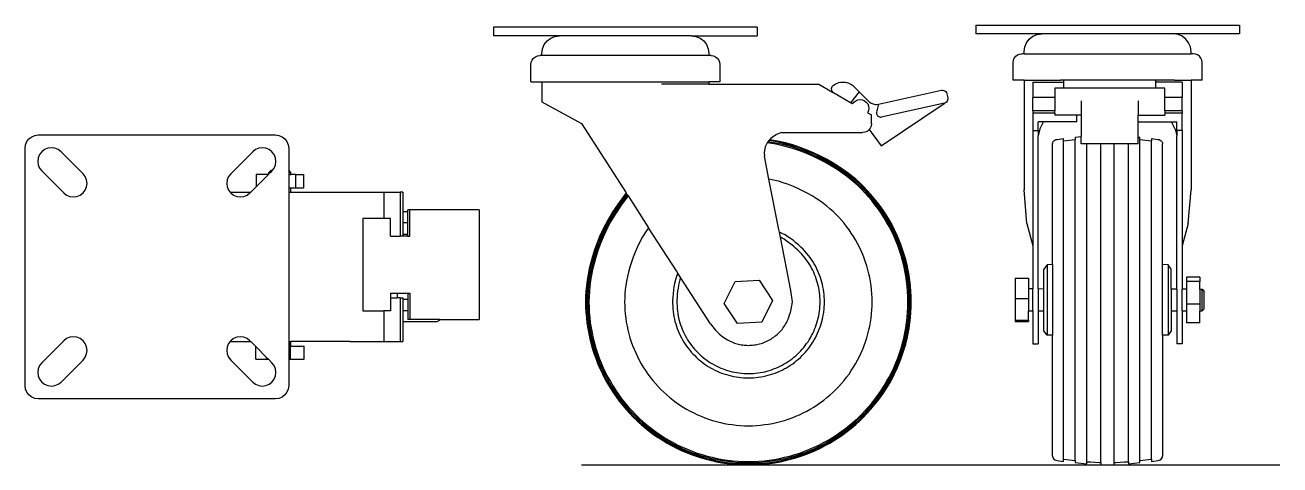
# Model space of a CAD drawing. Header units: millimetres. Extents: x 25 to 310, y -5 to 95.
import ezdxf

# ---------------------------------------------------------------- set-up
doc = ezdxf.new("R2010")
doc.units = ezdxf.units.MM
doc.layers.add('Edges', color=7, linetype='Continuous')

# ---------------------------------------------------------------- blocks, each defined once
blk = doc.blocks.new('wheelcastor pl')
at = {"layer": 'Edges'}
for p, q in [((18.48, 68.47), (18.96, 69.09)), ((18.96, 69.09), (19.58, 69.57)), ((19.58, 69.57), (20.3, 69.87)), ((20.3, 69.87), (21.08, 69.97)), ((21.08, 69.97), (75.08, 69.97)), ((75.08, 69.97), (75.85, 69.87)), ((75.85, 69.87), (76.58, 69.57)), ((76.58, 69.57), (77.2, 69.09)), ((77.2, 69.09), (77.68, 68.47)), ((18.08, 66.97), (18.18, 67.75)), ((18.08, 12.97), (18.08, 66.97)), ((18.18, 67.75), (18.48, 68.47)), ((21.89, 66.16), (21.39, 65.52)), ((22.53, 66.65), (21.89, 66.16)), ((23.28, 66.96), (22.53, 66.65)), ((24.08, 67.07), (23.28, 66.96)), ((24.88, 66.96), (24.08, 67.07)), ((25.63, 66.65), (24.88, 66.96)), ((26.27, 66.16), (25.63, 66.65)), ((26.27, 66.16), (31.27, 61.16)), ((64.89, 61.16), (69.89, 66.16)), ((70.53, 66.65), (69.89, 66.16)), ((71.28, 66.96), (70.53, 66.65)), ((72.08, 67.07), (71.28, 66.96)), ((72.88, 66.96), (72.08, 67.07)), ((73.63, 66.65), (72.88, 66.96)), ((74.27, 66.16), (73.63, 66.65)), ((74.76, 65.52), (74.27, 66.16)), ((77.68, 68.47), (77.98, 67.75)), ((77.98, 67.75), (78.08, 66.97)), ((78.08, 66.97), (78.08, 61.96)), ((21.08, 64.77), (20.98, 63.97)), ((20.98, 63.97), (21.08, 63.17)), ((21.39, 65.52), (21.08, 64.77)), ((21.08, 63.17), (21.39, 62.42)), ((75.07, 64.77), (74.76, 65.52)), ((74.76, 62.42), (75.07, 63.17)), ((75.18, 63.97), (75.07, 64.77)), ((75.07, 63.17), (75.18, 63.97)), ((21.39, 62.42), (21.89, 61.78)), ((26.89, 56.78), (21.89, 61.78)), ((31.76, 60.52), (31.27, 61.16)), ((32.07, 59.77), (31.76, 60.52)), ((64.39, 60.52), (64.08, 59.77)), ((64.89, 61.16), (64.39, 60.52)), ((70.66, 60.97), (70.66, 58.17)), ((73.46, 60.97), (70.66, 58.17)), ((73.46, 60.97), (70.66, 60.97)), ((73.59, 61.1), (73.46, 60.97)), ((74.09, 61.97), (73.59, 61.47)), ((73.59, 61.1), (73.59, 61.47)), ((73.96, 61.47), (73.59, 61.1)), ((73.59, 61.47), (73.96, 61.47)), ((74.27, 61.78), (73.96, 61.47)), ((74.09, 61.97), (74.42, 61.97)), ((74.27, 61.78), (74.42, 61.97)), ((74.42, 61.97), (74.76, 62.42)), ((78.57, 61.47), (78.08, 61.96)), ((78.08, 61.96), (78.08, 61.47)), ((78.08, 61.47), (78.08, 60.97)), ((78.08, 61.47), (78.57, 61.47)), ((78.08, 60.97), (78.08, 57.97)), ((78.08, 60.97), (78.57, 60.97)), ((78.57, 60.97), (78.57, 61.47)), ((79.62, 60.97), (78.57, 60.97)), ((79.62, 60.97), (79.62, 57.97)), ((79.62, 60.97), (81.49, 60.97)), ((81.49, 60.97), (81.49, 57.97)), ((31.27, 56.78), (31.76, 57.42)), ((31.76, 57.42), (32.07, 58.17)), ((32.18, 58.97), (32.07, 59.77)), ((32.07, 58.17), (32.18, 58.97)), ((64.08, 59.77), (63.98, 58.97)), ((63.98, 58.97), (64.08, 58.17)), ((64.08, 58.17), (64.39, 57.42)), ((64.39, 57.42), (64.74, 56.97)), ((70.66, 58.17), (69.46, 56.97)), ((78.08, 57.97), (78.57, 57.97)), ((78.08, 57.97), (78.08, 56.97)), ((78.57, 56.97), (78.57, 57.97)), ((78.57, 57.97), (79.62, 57.97)), ((79.62, 57.97), (81.49, 57.97)), ((26.89, 56.78), (27.53, 56.29)), ((27.53, 56.29), (28.28, 55.98)), ((28.28, 55.98), (29.08, 55.87)), ((29.08, 55.87), (29.88, 55.98)), ((29.88, 55.98), (30.63, 56.29)), ((30.63, 56.29), (31.27, 56.78)), ((64.74, 56.97), (64.89, 56.78)), ((64.74, 56.97), (69.46, 56.97)), ((64.89, 56.78), (65.53, 56.29)), ((65.53, 56.29), (66.28, 55.98)), ((66.28, 55.98), (67.08, 55.87)), ((67.08, 55.87), (67.88, 55.98)), ((67.88, 55.98), (68.63, 56.29)), ((68.63, 56.29), (69.27, 56.78)), ((69.46, 56.97), (69.27, 56.78)), ((78.08, 56.97), (78.57, 56.97)), ((78.08, 56.97), (78.08, 22.97)), ((78.57, 56.97), (92.08, 56.97)), ((92.08, 56.97), (99.76, 56.97)), ((99.76, 56.97), (99.76, 50.97)), ((99.76, 56.97), (103.49, 56.97)), ((103.49, 56.97), (103.49, 46.97)), ((104.08, 56.97), (103.49, 56.97)), ((104.08, 56.97), (104.08, 52.47)), ((104.08, 52.47), (104.08, 49.97)), ((105.2, 52.47), (104.08, 52.47)), ((105.68, 52.97), (105.2, 52.97)), ((105.2, 52.47), (105.2, 52.97)), ((105.2, 49.97), (105.2, 52.47)), ((105.68, 46.97), (105.68, 52.97)), ((121.47, 52.97), (105.68, 52.97)), ((121.47, 52.97), (121.47, 27.97)), ((94.94, 50.97), (94.94, 29.97)), ((99.76, 50.97), (94.94, 50.97)), ((101.26, 50.97), (99.76, 50.97)), ((101.26, 46.97), (101.26, 50.97)), ((105.2, 49.97), (104.08, 49.97)), ((104.08, 49.97), (104.08, 47.34)), ((105.2, 47.34), (105.2, 49.97)), ((101.26, 46.97), (103.49, 46.97)), ((104.08, 46.97), (103.49, 46.97)), ((105.2, 47.34), (104.08, 47.34)), ((104.08, 47.34), (104.08, 46.97)), ((105.2, 46.97), (104.08, 46.97)), ((105.2, 46.97), (105.2, 47.34)), ((105.2, 46.97), (105.68, 46.97)), ((101.26, 33.97), (101.26, 32.97)), ((101.26, 33.97), (102.79, 33.97)), ((101.26, 32.97), (101.26, 29.97)), ((101.26, 32.97), (102.79, 32.97)), ((102.79, 33.97), (102.79, 32.97)), ((102.79, 33.97), (105.2, 33.97)), ((103.49, 32.97), (102.79, 32.97)), ((103.49, 32.97), (103.49, 22.97)), ((103.49, 32.97), (104.08, 32.97)), ((104.08, 32.97), (104.08, 32.59)), ((105.2, 32.59), (104.08, 32.59)), ((104.08, 32.59), (104.08, 29.97)), ((105.2, 33.97), (105.68, 33.97)), ((105.2, 33.97), (105.2, 32.59)), ((105.2, 32.59), (105.2, 29.97)), ((105.68, 33.97), (105.68, 27.97)), ((94.94, 29.97), (99.76, 29.97)), ((99.76, 29.97), (99.76, 22.97)), ((101.26, 29.97), (99.76, 29.97)), ((105.2, 29.97), (104.08, 29.97)), ((104.08, 29.97), (104.08, 27.47)), ((105.2, 29.97), (105.2, 27.97)), ((104.08, 27.47), (104.08, 22.97)), ((111.58, 27.47), (104.08, 27.47)), ((105.68, 27.97), (105.2, 27.97)), ((112.44, 27.97), (105.68, 27.97)), ((111.84, 27.5), (111.58, 27.47)), ((112.08, 27.6), (111.84, 27.5)), ((112.29, 27.76), (112.08, 27.6)), ((112.44, 27.97), (112.29, 27.76)), ((112.44, 27.97), (121.47, 27.97)), ((21.89, 18.16), (26.89, 23.16)), ((27.53, 23.65), (26.89, 23.16)), ((28.28, 23.96), (27.53, 23.65)), ((29.08, 24.07), (28.28, 23.96)), ((29.88, 23.96), (29.08, 24.07)), ((30.63, 23.65), (29.88, 23.96)), ((31.27, 23.16), (30.63, 23.65)), ((31.76, 22.52), (31.27, 23.16)), ((64.74, 22.97), (64.39, 22.52)), ((64.89, 23.16), (64.74, 22.97)), ((64.74, 22.97), (69.46, 22.97)), ((65.53, 23.65), (64.89, 23.16)), ((66.28, 23.96), (65.53, 23.65)), ((67.08, 24.07), (66.28, 23.96)), ((67.88, 23.96), (67.08, 24.07)), ((68.63, 23.65), (67.88, 23.96)), ((69.27, 23.16), (68.63, 23.65)), ((69.27, 23.16), (69.46, 22.97)), ((69.46, 22.97), (70.59, 21.84)), ((78.08, 22.97), (78.08, 21.97)), ((78.08, 22.97), (78.45, 22.97)), ((78.45, 21.97), (78.45, 22.97)), ((78.45, 22.97), (78.57, 22.97)), ((78.57, 21.97), (78.57, 22.97)), ((92.08, 22.97), (78.57, 22.97)), ((92.08, 22.97), (99.76, 22.97)), ((99.76, 22.97), (103.49, 22.97)), ((103.49, 22.97), (104.08, 22.97)), ((32.07, 21.77), (31.76, 22.52)), ((31.76, 19.42), (32.07, 20.17)), ((32.18, 20.97), (32.07, 21.77)), ((32.07, 20.17), (32.18, 20.97)), ((64.08, 21.77), (63.98, 20.97)), ((63.98, 20.97), (64.08, 20.17)), ((64.39, 22.52), (64.08, 21.77)), ((64.08, 20.17), (64.39, 19.42)), ((70.59, 18.97), (70.59, 21.84)), ((70.59, 21.84), (73.04, 19.39)), ((78.08, 21.97), (78.08, 18.97)), ((78.45, 21.97), (78.08, 21.97)), ((78.53, 21.97), (78.45, 21.97)), ((78.53, 18.97), (78.53, 21.97)), ((78.57, 21.97), (78.53, 21.97)), ((78.57, 21.97), (81.57, 21.97)), ((81.57, 18.97), (81.57, 21.97)), ((21.39, 17.52), (21.08, 16.77)), ((21.89, 18.16), (21.39, 17.52)), ((31.27, 18.78), (26.27, 13.78)), ((31.27, 18.78), (31.76, 19.42)), ((64.39, 19.42), (64.89, 18.78)), ((69.89, 13.78), (64.89, 18.78)), ((70.59, 18.97), (73.04, 18.97)), ((73.04, 18.97), (73.04, 19.39)), ((73.04, 19.39), (73.46, 18.97)), ((73.04, 18.97), (73.46, 18.97)), ((73.46, 18.97), (74.27, 18.16)), ((74.76, 17.52), (74.27, 18.16)), ((75.07, 16.77), (74.76, 17.52)), ((78.08, 18.97), (78.53, 18.97)), ((78.08, 18.97), (78.08, 12.97)), ((78.53, 18.97), (81.57, 18.97)), ((21.08, 16.77), (20.98, 15.97)), ((20.98, 15.97), (21.08, 15.17)), ((21.08, 15.17), (21.39, 14.42)), ((21.39, 14.42), (21.89, 13.78)), ((74.27, 13.78), (74.76, 14.42)), ((74.76, 14.42), (75.07, 15.17)), ((75.18, 15.97), (75.07, 16.77)), ((75.07, 15.17), (75.18, 15.97)), ((18.18, 12.19), (18.08, 12.97)), ((18.48, 11.47), (18.18, 12.19)), ((18.96, 10.85), (18.48, 11.47)), ((21.89, 13.78), (22.53, 13.29)), ((22.53, 13.29), (23.28, 12.98)), ((23.28, 12.98), (24.08, 12.87)), ((24.08, 12.87), (24.88, 12.98)), ((24.88, 12.98), (25.63, 13.29)), ((25.63, 13.29), (26.27, 13.78)), ((69.89, 13.78), (70.53, 13.29)), ((70.53, 13.29), (71.28, 12.98)), ((71.28, 12.98), (72.08, 12.87)), ((72.08, 12.87), (72.88, 12.98)), ((72.88, 12.98), (73.63, 13.29)), ((73.63, 13.29), (74.27, 13.78)), ((77.68, 11.47), (77.2, 10.85)), ((77.98, 12.19), (77.68, 11.47)), ((78.08, 12.97), (77.98, 12.19)), ((19.58, 10.37), (18.96, 10.85)), ((20.3, 10.07), (19.58, 10.37)), ((21.08, 9.97), (20.3, 10.07)), ((75.08, 9.97), (21.08, 9.97)), ((75.85, 10.07), (75.08, 9.97)), ((76.58, 10.37), (75.85, 10.07)), ((77.2, 10.85), (76.58, 10.37))]:
    blk.add_line(p, q, dxfattribs=at)
blk = doc.blocks.new('castor ls')
at = {"layer": 'Edges'}
for p, q in [((-51.7, 50), (-51.7, 48)), ((8.3, 50), (-51.7, 50)), ((8.3, 50), (8.3, 48)), ((-36.7, 48), (-51.7, 48)), ((-40.56, 45.04), (-40.16, 46)), ((-40.16, 46), (-39.52, 46.83)), ((-39.52, 46.83), (-38.7, 47.46)), ((-38.7, 47.46), (-37.73, 47.86)), ((-37.73, 47.86), (-36.7, 48)), ((-6.7, 48), (-36.7, 48)), ((-6.7, 48), (-5.66, 47.86)), ((-6.7, 48), (8.3, 48)), ((-5.66, 47.86), (-4.7, 47.46)), ((-4.7, 47.46), (-3.87, 46.83)), ((-3.87, 46.83), (-3.23, 46)), ((-3.23, 46), (-2.83, 45.04)), ((-42.93, 42.5), (-42.61, 42.91)), ((-42.61, 42.91), (-42.2, 43.23)), ((-42.2, 43.23), (-41.71, 43.43)), ((-41.71, 43.43), (-41.2, 43.5)), ((-40.7, 43.5), (-41.2, 43.5)), ((-40.7, 44), (-40.56, 45.04)), ((-40.7, 43.5), (-40.7, 44)), ((-2.7, 43.5), (-40.7, 43.5)), ((-2.83, 45.04), (-2.7, 44)), ((-2.7, 44), (-2.7, 43.5)), ((-2.2, 43.5), (-2.7, 43.5)), ((-2.2, 43.5), (-1.68, 43.43)), ((-1.68, 43.43), (-1.2, 43.23)), ((-1.2, 43.23), (-0.78, 42.91)), ((-0.78, 42.91), (-0.46, 42.5)), ((-43.2, 41.5), (-43.13, 42.02)), ((-43.2, 37.5), (-43.2, 41.5)), ((-43.13, 42.02), (-42.93, 42.5)), ((-0.46, 42.5), (-0.26, 42.02)), ((-0.26, 42.02), (-0.2, 41.5)), ((-0.2, 41.5), (-0.2, 37.5)), ((-43.2, 37.5), (-40.7, 37.5)), ((-40.7, 37.5), (-40.7, 33)), ((-40.7, 37.5), (-2.69, 37.5)), ((-2.69, 37.5), (-2.7, 37)), ((-0.2, 37.5), (-2.69, 37.5)), ((26.06, 37), (26.47, 37.2)), ((26.47, 37.2), (26.91, 37.35)), ((26.91, 37.35), (27.36, 37.44)), ((27.36, 37.44), (27.82, 37.47)), ((27.82, 37.47), (28.29, 37.44)), ((28.29, 37.44), (28.74, 37.35)), ((28.74, 37.35), (29.18, 37.2)), ((29.18, 37.2), (29.59, 37)), ((-2.7, 37), (-13.51, 37)), ((-2.7, 37), (22.3, 37)), ((22.3, 37), (25.46, 35.2)), ((25.21, 36.17), (25.17, 35.91)), ((25.17, 35.91), (25.2, 35.65)), ((25.2, 35.65), (25.3, 35.41)), ((25.31, 36.41), (25.21, 36.17)), ((25.3, 35.41), (25.46, 35.2)), ((25.33, 36.44), (25.31, 36.41)), ((25.33, 36.44), (25.67, 36.74)), ((25.46, 35.2), (25.67, 35.04)), ((25.67, 36.74), (26.06, 37)), ((29.55, 32.77), (25.67, 35.04)), ((31.49, 35.27), (29.55, 32.77)), ((29.59, 37), (29.98, 36.74)), ((29.98, 36.74), (30.32, 36.44)), ((31.49, 35.27), (30.32, 36.44)), ((31.49, 35.27), (33.84, 32.94)), ((35.91, 32.44), (50.26, 35.62)), ((50.26, 35.62), (50.52, 35.65)), ((50.52, 35.65), (50.78, 35.6)), ((50.78, 35.6), (51.02, 35.49)), ((51.02, 35.49), (51.22, 35.32)), ((51.22, 35.32), (51.37, 35.11)), ((51.37, 35.11), (51.67, 33.89)), ((-40.7, 33), (-31.7, 28.03)), ((29.99, 32.52), (29.55, 32.77)), ((29.99, 32.52), (30.31, 32.93)), ((30.31, 32.93), (30.72, 33.25)), ((30.72, 33.25), (31.2, 33.45)), ((31.2, 33.45), (31.72, 33.51)), ((31.72, 33.51), (32.24, 33.44)), ((32.24, 33.44), (32.72, 33.24)), ((32.72, 33.24), (33.13, 32.92)), ((33.13, 32.92), (33.45, 32.5)), ((33.45, 32.5), (33.65, 32.02)), ((33.71, 31.5), (33.64, 30.99)), ((33.65, 32.02), (33.71, 31.5)), ((33.84, 32.94), (34.04, 32.8)), ((34.04, 32.8), (34.25, 32.68)), ((34.25, 32.68), (34.48, 32.58)), ((34.48, 32.58), (34.71, 32.5)), ((34.71, 32.5), (34.94, 32.44)), ((34.94, 32.44), (35.18, 32.41)), ((35.18, 32.41), (35.42, 32.4)), ((35.42, 32.4), (35.91, 32.44)), ((35.91, 32.44), (35.43, 30.63)), ((50.91, 32.7), (36.49, 29.5)), ((36.49, 22.98), (50.85, 32.57)), ((51.16, 32.78), (50.85, 32.57)), ((51.16, 32.78), (50.91, 32.7)), ((51.37, 32.93), (51.16, 32.78)), ((51.54, 33.13), (51.37, 32.93)), ((51.65, 33.37), (51.54, 33.13)), ((51.7, 33.63), (51.65, 33.37)), ((51.67, 33.89), (51.7, 33.63)), ((33.64, 30.99), (33.44, 30.5)), ((33.44, 30.5), (34.3, 30)), ((34.3, 28), (34.3, 30)), ((35.43, 30.63), (35.43, 30.45)), ((35.43, 30.45), (35.46, 30.28)), ((35.46, 30.28), (35.51, 30.11)), ((35.51, 30.11), (35.6, 29.96)), ((35.6, 29.96), (35.71, 29.82)), ((35.71, 29.82), (35.84, 29.71)), ((35.84, 29.71), (35.98, 29.62)), ((35.98, 29.62), (36.15, 29.55)), ((36.15, 29.55), (36.32, 29.51)), ((36.32, 29.51), (36.49, 29.5)), ((-31.7, 28.03), (-21.54, 12.28)), ((13.88, 26), (12.65, 25.59)), ((13.88, 26), (32.3, 26)), ((32.82, 26.07), (32.3, 26)), ((33.3, 26.27), (32.82, 26.07)), ((33.72, 26.59), (33.3, 26.27)), ((33.78, 26.67), (33.72, 26.59)), ((34.04, 27), (33.78, 26.67)), ((33.78, 26.67), (36.49, 22.98)), ((34.24, 27.48), (34.04, 27)), ((34.3, 28), (34.24, 27.48)), ((10.6, 23.65), (10.14, 22.73)), ((10.72, 23.89), (10.6, 23.65)), ((10.74, 23.92), (10.72, 23.89)), ((10.96, 24.17), (10.74, 23.92)), ((11.1, 24.32), (10.96, 24.17)), ((11.13, 24.36), (11.1, 24.32)), ((11.57, 24.87), (11.13, 24.36)), ((11.57, 24.87), (12.65, 25.59)), ((10.14, 22.73), (9.89, 21.46)), ((9.89, 21.46), (9.94, 20.64)), ((10.98, 15.39), (9.94, 20.64)), ((13.23, 3.95), (10.98, 15.39)), ((-21.52, 12.24), (-21.54, 12.28)), ((-21.42, 12.08), (-21.52, 12.24)), ((-21.26, 11.84), (-21.42, 12.08)), ((-21.1, 11.59), (-21.26, 11.84)), ((-21.1, 11.59), (-16.41, 4.31)), ((-10.1, -5.48), (-16.41, 4.31)), ((13.35, 3.36), (13.23, 3.95)), ((13.58, 2.19), (13.35, 3.36)), ((15.96, -9.91), (13.58, 2.19)), ((-9.78, -5.98), (-10.1, -5.48)), ((-9.12, -7), (-9.78, -5.98)), ((-2.36, -17.5), (-9.12, -7)), ((0.82, -12.84), (3.27, -7.91)), ((3.27, -7.91), (8.76, -7.58)), ((8.76, -7.58), (11.79, -12.16)), ((16.3, -12.5), (15.96, -9.91)), ((3.85, -17.42), (0.82, -12.84)), ((11.79, -12.16), (9.34, -17.09)), ((9.34, -17.09), (3.85, -17.42))]:
    blk.add_line(p, q, dxfattribs=at)
for points in [[(-21.54, 12.28), (-23.15, 10.09), (-24.53, 8.03), (-25.69, 6.09), (-26.67, 4.26), (-27.49, 2.53), (-28.16, 0.89), (-28.72, -0.66), (-29.19, -2.15), (-29.59, -3.58), (-29.92, -4.95), (-30.2, -6.28), (-30.41, -7.57), (-30.57, -8.83), (-30.68, -10.06), (-30.75, -11.29), (-30.77, -12.5), (-30.75, -13.71), (-30.69, -14.92), (-30.59, -16.13), (-30.45, -17.34), (-30.27, -18.54), (-30.06, -19.73), (-29.8, -20.92), (-29.51, -22.1), (-29.17, -23.26), (-28.8, -24.42), (-28.39, -25.56), (-27.95, -26.69), (-27.46, -27.8), (-26.95, -28.9), (-26.39, -29.98), (-25.8, -31.04), (-25.18, -32.08), (-24.52, -33.1), (-23.83, -34.09), (-23.11, -35.07), (-22.35, -36.02), (-21.57, -36.94), (-20.75, -37.84), (-19.91, -38.72), (-19.04, -39.56), (-18.14, -40.37), (-17.21, -41.16), (-16.26, -41.91), (-15.29, -42.64), (-14.29, -43.33), (-13.27, -43.98), (-12.23, -44.61), (-11.17, -45.2), (-10.09, -45.75), (-9, -46.27), (-7.88, -46.75), (-6.75, -47.2), (-5.61, -47.61), (-4.46, -47.98), (-3.29, -48.31), (-2.11, -48.61), (-0.93, -48.86), (0.27, -49.08), (1.47, -49.26), (2.67, -49.4), (3.88, -49.49), (5.09, -49.55), (6.3, -49.57), (7.52, -49.55), (8.73, -49.49), (9.94, -49.4), (11.14, -49.26), (12.34, -49.08), (13.54, -48.86), (14.72, -48.61), (15.9, -48.31), (17.07, -47.98), (18.22, -47.61), (19.36, -47.2), (20.49, -46.75), (21.61, -46.27), (22.7, -45.75), (23.78, -45.2), (24.84, -44.61), (25.88, -43.98), (26.9, -43.33), (27.9, -42.64), (28.87, -41.91), (29.82, -41.16), (30.75, -40.37), (31.65, -39.56), (32.52, -38.72), (33.36, -37.84), (34.18, -36.94), (34.96, -36.02), (35.72, -35.07), (36.44, -34.09), (37.13, -33.1), (37.79, -32.08), (38.41, -31.04), (39, -29.98), (39.56, -28.9), (40.07, -27.8), (40.56, -26.69), (41, -25.56), (41.41, -24.42), (41.78, -23.26), (42.12, -22.1), (42.41, -20.92), (42.67, -19.73), (42.88, -18.54), (43.06, -17.34), (43.2, -16.13), (43.3, -14.92), (43.36, -13.71), (43.38, -12.5), (43.36, -11.29), (43.3, -10.08), (43.2, -8.87), (43.06, -7.66), (42.88, -6.46), (42.67, -5.27), (42.41, -4.08), (42.12, -2.9), (41.78, -1.74), (41.41, -0.58), (41, 0.56), (40.56, 1.69), (40.07, 2.8), (39.56, 3.9), (39, 4.98), (38.41, 6.04), (37.79, 7.08), (37.13, 8.1), (36.44, 9.09), (35.72, 10.07), (34.96, 11.02), (34.18, 11.94), (33.36, 12.84), (32.52, 13.72), (31.65, 14.56), (30.74, 15.38), (29.78, 16.17), (28.78, 16.95), (27.72, 17.71), (26.58, 18.46), (25.38, 19.19), (24.09, 19.92), (22.71, 20.64), (21.25, 21.34), (19.71, 22), (18.11, 22.62), (16.44, 23.18), (14.71, 23.67), (12.94, 24.07), (11.13, 24.36)], [(-21.52, 12.24), (-23.12, 10.05), (-24.5, 8), (-25.66, 6.06), (-26.63, 4.24), (-27.45, 2.51), (-28.12, 0.88), (-28.68, -0.68), (-29.15, -2.16), (-29.55, -3.59), (-29.88, -4.96), (-30.15, -6.28), (-30.37, -7.57), (-30.53, -8.83), (-30.64, -10.07), (-30.7, -11.29), (-30.72, -12.5), (-30.7, -13.71), (-30.65, -14.92), (-30.55, -16.13), (-30.41, -17.33), (-30.23, -18.53), (-30.01, -19.72), (-29.76, -20.91), (-29.46, -22.08), (-29.13, -23.25), (-28.76, -24.4), (-28.35, -25.54), (-27.91, -26.67), (-27.42, -27.78), (-26.91, -28.88), (-26.35, -29.96), (-25.76, -31.01), (-25.14, -32.05), (-24.48, -33.07), (-23.79, -34.07), (-23.07, -35.04), (-22.32, -35.99), (-21.54, -36.92), (-20.72, -37.81), (-19.88, -38.68), (-19.01, -39.53), (-18.11, -40.34), (-17.19, -41.12), (-16.24, -41.88), (-15.26, -42.6), (-14.27, -43.29), (-13.25, -43.95), (-12.21, -44.57), (-11.15, -45.16), (-10.07, -45.71), (-8.98, -46.23), (-7.87, -46.71), (-6.74, -47.16), (-5.6, -47.56), (-4.44, -47.94), (-3.28, -48.27), (-2.1, -48.56), (-0.92, -48.82), (0.27, -49.03), (1.47, -49.21), (2.68, -49.35), (3.88, -49.45), (5.09, -49.51), (6.3, -49.53), (7.52, -49.51), (8.73, -49.45), (9.93, -49.35), (11.14, -49.21), (12.34, -49.03), (13.53, -48.82), (14.71, -48.56), (15.89, -48.27), (17.05, -47.94), (18.21, -47.56), (19.35, -47.16), (20.48, -46.71), (21.59, -46.23), (22.68, -45.71), (23.76, -45.16), (24.82, -44.57), (25.86, -43.95), (26.88, -43.29), (27.87, -42.6), (28.85, -41.88), (29.8, -41.12), (30.72, -40.34), (31.62, -39.53), (32.49, -38.68), (33.33, -37.81), (34.14, -36.92), (34.93, -35.99), (35.68, -35.04), (36.4, -34.07), (37.09, -33.07), (37.75, -32.05), (38.37, -31.01), (38.96, -29.96), (39.52, -28.88), (40.03, -27.78), (40.52, -26.67), (40.96, -25.54), (41.37, -24.4), (41.74, -23.25), (42.07, -22.08), (42.37, -20.91), (42.62, -19.72), (42.84, -18.53), (43.02, -17.33), (43.16, -16.13), (43.25, -14.92), (43.31, -13.71), (43.33, -12.5), (43.31, -11.29), (43.25, -10.08), (43.16, -8.87), (43.02, -7.67), (42.84, -6.47), (42.62, -5.28), (42.37, -4.09), (42.07, -2.92), (41.74, -1.75), (41.37, -0.6), (40.96, 0.54), (40.52, 1.67), (40.03, 2.78), (39.52, 3.88), (38.96, 4.96), (38.37, 6.01), (37.75, 7.05), (37.09, 8.07), (36.4, 9.07), (35.68, 10.04), (34.93, 10.99), (34.14, 11.92), (33.33, 12.81), (32.49, 13.68), (31.62, 14.53), (30.71, 15.35), (29.76, 16.14), (28.75, 16.92), (27.69, 17.68), (26.56, 18.42), (25.35, 19.15), (24.07, 19.88), (22.69, 20.6), (21.23, 21.3), (19.69, 21.96), (18.09, 22.58), (16.42, 23.14), (14.69, 23.63), (12.92, 24.03), (11.1, 24.32)], [(-21.42, 12.08), (-23.01, 9.92), (-24.36, 7.88), (-25.51, 5.96), (-26.48, 4.15), (-27.29, 2.44), (-27.96, 0.81), (-28.52, -0.73), (-28.98, -2.21), (-29.38, -3.63), (-29.71, -4.99), (-29.98, -6.31), (-30.2, -7.6), (-30.36, -8.85), (-30.47, -10.08), (-30.53, -11.29), (-30.55, -12.5), (-30.53, -13.71), (-30.47, -14.91), (-30.37, -16.11), (-30.23, -17.31), (-30.06, -18.5), (-29.84, -19.69), (-29.59, -20.87), (-29.29, -22.04), (-28.96, -23.2), (-28.59, -24.35), (-28.19, -25.48), (-27.74, -26.6), (-27.26, -27.71), (-26.75, -28.8), (-26.2, -29.87), (-25.61, -30.93), (-24.99, -31.96), (-24.34, -32.98), (-23.65, -33.97), (-22.93, -34.94), (-22.18, -35.88), (-21.4, -36.8), (-20.59, -37.69), (-19.76, -38.56), (-18.89, -39.4), (-18, -40.21), (-17.08, -40.99), (-16.13, -41.74), (-15.16, -42.46), (-14.17, -43.14), (-13.16, -43.8), (-12.12, -44.42), (-11.07, -45), (-10, -45.55), (-8.91, -46.07), (-7.8, -46.55), (-6.68, -46.99), (-5.54, -47.4), (-4.39, -47.77), (-3.23, -48.1), (-2.06, -48.39), (-0.89, -48.65), (0.3, -48.86), (1.49, -49.04), (2.69, -49.18), (3.89, -49.28), (5.1, -49.33), (6.3, -49.35), (7.51, -49.33), (8.72, -49.28), (9.92, -49.18), (11.12, -49.04), (12.31, -48.86), (13.49, -48.65), (14.67, -48.39), (15.84, -48.1), (17, -47.77), (18.15, -47.4), (19.29, -46.99), (20.41, -46.55), (21.51, -46.07), (22.61, -45.55), (23.68, -45), (24.73, -44.42), (25.77, -43.8), (26.78, -43.14), (27.77, -42.46), (28.74, -41.74), (29.68, -40.99), (30.6, -40.21), (31.5, -39.4), (32.36, -38.56), (33.2, -37.69), (34.01, -36.8), (34.79, -35.88), (35.54, -34.94), (36.26, -33.97), (36.95, -32.98), (37.6, -31.96), (38.22, -30.93), (38.81, -29.87), (39.36, -28.8), (39.87, -27.71), (40.35, -26.6), (40.8, -25.48), (41.2, -24.35), (41.57, -23.2), (41.9, -22.04), (42.2, -20.87), (42.45, -19.69), (42.67, -18.5), (42.84, -17.31), (42.98, -16.11), (43.08, -14.91), (43.14, -13.71), (43.16, -12.5), (43.14, -11.29), (43.08, -10.09), (42.98, -8.89), (42.84, -7.69), (42.67, -6.5), (42.45, -5.31), (42.2, -4.13), (41.9, -2.96), (41.57, -1.8), (41.2, -0.65), (40.8, 0.48), (40.35, 1.6), (39.87, 2.71), (39.36, 3.8), (38.81, 4.87), (38.22, 5.93), (37.6, 6.96), (36.95, 7.98), (36.26, 8.97), (35.54, 9.94), (34.79, 10.88), (34.01, 11.8), (33.2, 12.69), (32.36, 13.56), (31.5, 14.4), (30.59, 15.21), (29.65, 16.01), (28.65, 16.78), (27.59, 17.53), (26.46, 18.27), (25.26, 19), (23.98, 19.73), (22.61, 20.44), (21.16, 21.14), (19.63, 21.8), (18.02, 22.42), (16.34, 22.98), (14.6, 23.46), (12.81, 23.86), (10.96, 24.17)], [(-21.26, 11.84), (-22.82, 9.71), (-24.15, 7.7), (-25.29, 5.81), (-26.24, 4.02), (-27.04, 2.32), (-27.7, 0.71), (-28.26, -0.82), (-28.72, -2.29), (-29.11, -3.7), (-29.44, -5.05), (-29.71, -6.36), (-29.92, -7.63), (-30.08, -8.88), (-30.19, -10.1), (-30.25, -11.3), (-30.27, -12.5), (-30.25, -13.7), (-30.2, -14.89), (-30.1, -16.09), (-29.96, -17.27), (-29.78, -18.46), (-29.57, -19.64), (-29.32, -20.81), (-29.03, -21.97), (-28.7, -23.12), (-28.33, -24.26), (-27.93, -25.38), (-27.49, -26.5), (-27.01, -27.6), (-26.5, -28.68), (-25.95, -29.74), (-25.37, -30.79), (-24.76, -31.82), (-24.11, -32.82), (-23.43, -33.81), (-22.71, -34.77), (-21.97, -35.7), (-21.2, -36.62), (-20.39, -37.5), (-19.56, -38.36), (-18.7, -39.2), (-17.81, -40), (-16.9, -40.78), (-15.96, -41.52), (-15, -42.23), (-14.02, -42.91), (-13.01, -43.56), (-11.98, -44.18), (-10.94, -44.76), (-9.87, -45.31), (-8.79, -45.82), (-7.69, -46.29), (-6.58, -46.73), (-5.45, -47.14), (-4.31, -47.5), (-3.16, -47.83), (-2, -48.12), (-0.83, -48.38), (0.35, -48.59), (1.53, -48.76), (2.72, -48.9), (3.91, -49), (5.11, -49.06), (6.3, -49.08), (7.5, -49.06), (8.7, -49), (9.89, -48.9), (11.08, -48.76), (12.26, -48.59), (13.44, -48.38), (14.61, -48.12), (15.77, -47.83), (16.92, -47.5), (18.06, -47.14), (19.19, -46.73), (20.3, -46.29), (21.4, -45.82), (22.48, -45.31), (23.55, -44.76), (24.59, -44.18), (25.62, -43.56), (26.63, -42.91), (27.61, -42.23), (28.57, -41.52), (29.51, -40.78), (30.42, -40), (31.31, -39.2), (32.17, -38.36), (33, -37.5), (33.81, -36.62), (34.58, -35.7), (35.32, -34.77), (36.04, -33.81), (36.72, -32.82), (37.37, -31.82), (37.98, -30.79), (38.56, -29.74), (39.11, -28.68), (39.62, -27.6), (40.1, -26.5), (40.54, -25.38), (40.94, -24.26), (41.31, -23.12), (41.64, -21.97), (41.93, -20.81), (42.18, -19.64), (42.39, -18.46), (42.57, -17.27), (42.71, -16.09), (42.8, -14.89), (42.86, -13.7), (42.88, -12.5), (42.86, -11.3), (42.8, -10.11), (42.71, -8.91), (42.57, -7.73), (42.39, -6.54), (42.18, -5.36), (41.93, -4.19), (41.64, -3.03), (41.31, -1.88), (40.94, -0.74), (40.54, 0.38), (40.1, 1.5), (39.62, 2.6), (39.11, 3.68), (38.56, 4.74), (37.98, 5.79), (37.37, 6.82), (36.72, 7.82), (36.04, 8.81), (35.32, 9.77), (34.58, 10.7), (33.81, 11.62), (33, 12.5), (32.17, 13.36), (31.31, 14.2), (30.41, 15.01), (29.47, 15.79), (28.48, 16.56), (27.43, 17.31), (26.31, 18.04), (25.12, 18.77), (23.85, 19.49), (22.49, 20.19), (21.04, 20.89), (19.52, 21.55), (17.91, 22.16), (16.22, 22.72), (14.46, 23.21), (12.63, 23.61), (10.74, 23.92)], [(-21.1, 11.59), (-22.63, 9.5), (-23.94, 7.53), (-25.06, 5.66), (-26, 3.89), (-26.79, 2.21), (-27.45, 0.61), (-28, -0.91), (-28.45, -2.37), (-28.84, -3.76), (-29.17, -5.11), (-29.44, -6.41), (-29.65, -7.67), (-29.81, -8.9), (-29.91, -10.11), (-29.98, -11.31), (-30, -12.5), (-29.98, -13.69), (-29.92, -14.87), (-29.82, -16.06), (-29.69, -17.24), (-29.51, -18.41), (-29.3, -19.58), (-29.05, -20.74), (-28.76, -21.9), (-28.43, -23.04), (-28.07, -24.17), (-27.67, -25.29), (-27.23, -26.39), (-26.76, -27.48), (-26.25, -28.56), (-25.71, -29.61), (-25.13, -30.65), (-24.52, -31.67), (-23.88, -32.67), (-23.2, -33.64), (-22.5, -34.6), (-21.76, -35.53), (-20.99, -36.44), (-20.19, -37.32), (-19.36, -38.17), (-18.51, -39), (-17.63, -39.79), (-16.72, -40.56), (-15.79, -41.3), (-14.84, -42.01), (-13.86, -42.68), (-12.87, -43.33), (-11.85, -43.94), (-10.81, -44.52), (-9.75, -45.06), (-8.68, -45.57), (-7.59, -46.04), (-6.48, -46.47), (-5.36, -46.88), (-4.23, -47.24), (-3.09, -47.57), (-1.94, -47.85), (-0.78, -48.1), (0.39, -48.32), (1.57, -48.49), (2.75, -48.63), (3.93, -48.72), (5.12, -48.78), (6.3, -48.8), (7.49, -48.78), (8.68, -48.72), (9.86, -48.63), (11.04, -48.49), (12.22, -48.32), (13.39, -48.1), (14.55, -47.85), (15.7, -47.57), (16.84, -47.24), (17.97, -46.88), (19.09, -46.47), (20.2, -46.04), (21.29, -45.57), (22.36, -45.06), (23.42, -44.52), (24.46, -43.94), (25.47, -43.33), (26.47, -42.68), (27.45, -42.01), (28.4, -41.3), (29.33, -40.56), (30.24, -39.79), (31.12, -39), (31.97, -38.17), (32.8, -37.32), (33.6, -36.44), (34.37, -35.53), (35.1, -34.6), (35.81, -33.64), (36.49, -32.67), (37.13, -31.67), (37.74, -30.65), (38.32, -29.61), (38.86, -28.56), (39.37, -27.48), (39.84, -26.39), (40.28, -25.29), (40.68, -24.17), (41.04, -23.04), (41.37, -21.9), (41.66, -20.74), (41.91, -19.58), (42.12, -18.41), (42.3, -17.24), (42.43, -16.06), (42.53, -14.87), (42.59, -13.69), (42.61, -12.5), (42.59, -11.31), (42.53, -10.13), (42.43, -8.94), (42.3, -7.76), (42.12, -6.59), (41.91, -5.42), (41.66, -4.26), (41.37, -3.1), (41.04, -1.96), (40.68, -0.83), (40.28, 0.29), (39.84, 1.39), (39.37, 2.48), (38.86, 3.56), (38.32, 4.61), (37.74, 5.65), (37.13, 6.67), (36.49, 7.67), (35.81, 8.64), (35.1, 9.6), (34.37, 10.53), (33.6, 11.44), (32.8, 12.32), (31.97, 13.17), (31.12, 14), (30.23, 14.8), (29.3, 15.58), (28.31, 16.34), (27.27, 17.08), (26.16, 17.81), (24.98, 18.53), (23.72, 19.24), (22.37, 19.95), (20.93, 20.63), (19.41, 21.29), (17.81, 21.9), (16.12, 22.46), (14.36, 22.94), (12.52, 23.34), (10.6, 23.65)], [(-16.41, 4.31), (-17.12, 3.31), (-17.78, 2.25), (-18.39, 1.13), (-18.95, -0.02), (-19.46, -1.18), (-19.92, -2.35), (-20.32, -3.51), (-20.67, -4.63), (-20.98, -5.72), (-21.23, -6.76), (-21.44, -7.77), (-21.6, -8.75), (-21.72, -9.71), (-21.81, -10.65), (-21.86, -11.58), (-21.87, -12.5), (-21.86, -13.42), (-21.81, -14.34), (-21.74, -15.26), (-21.63, -16.18), (-21.49, -17.09), (-21.33, -18), (-21.14, -18.9), (-20.91, -19.79), (-20.66, -20.68), (-20.38, -21.56), (-20.07, -22.42), (-19.73, -23.28), (-19.36, -24.13), (-18.97, -24.96), (-18.54, -25.78), (-18.1, -26.59), (-17.62, -27.38), (-17.12, -28.15), (-16.6, -28.91), (-16.05, -29.65), (-15.48, -30.37), (-14.88, -31.08), (-14.26, -31.76), (-13.62, -32.42), (-12.96, -33.06), (-12.27, -33.68), (-11.57, -34.28), (-10.85, -34.85), (-10.11, -35.4), (-9.35, -35.93), (-8.57, -36.43), (-7.78, -36.9), (-6.98, -37.35), (-6.16, -37.77), (-5.32, -38.16), (-4.48, -38.53), (-3.62, -38.87), (-2.75, -39.18), (-1.87, -39.46), (-0.99, -39.72), (-0.09, -39.94), (0.81, -40.13), (1.71, -40.3), (2.63, -40.43), (3.54, -40.54), (4.46, -40.62), (5.38, -40.66), (6.3, -40.68), (7.23, -40.66), (8.15, -40.62), (9.07, -40.54), (9.98, -40.43), (10.89, -40.3), (11.8, -40.13), (12.7, -39.94), (13.6, -39.72), (14.48, -39.46), (15.36, -39.18), (16.23, -38.87), (17.09, -38.53), (17.93, -38.16), (18.77, -37.77), (19.59, -37.35), (20.39, -36.9), (21.18, -36.43), (21.96, -35.93), (22.72, -35.4), (23.46, -34.85), (24.18, -34.28), (24.88, -33.68), (25.57, -33.06), (26.23, -32.42), (26.87, -31.76), (27.49, -31.08), (28.09, -30.37), (28.66, -29.65), (29.21, -28.91), (29.73, -28.15), (30.23, -27.38), (30.71, -26.59), (31.15, -25.78), (31.58, -24.96), (31.97, -24.13), (32.34, -23.28), (32.67, -22.42), (32.99, -21.56), (33.27, -20.68), (33.52, -19.79), (33.74, -18.9), (33.94, -18), (34.1, -17.09), (34.24, -16.18), (34.35, -15.26), (34.42, -14.34), (34.47, -13.42), (34.48, -12.5), (34.47, -11.58), (34.42, -10.66), (34.35, -9.74), (34.24, -8.82), (34.1, -7.91), (33.94, -7), (33.74, -6.1), (33.52, -5.21), (33.27, -4.32), (32.99, -3.44), (32.67, -2.58), (32.34, -1.72), (31.97, -0.87), (31.58, -0.04), (31.15, 0.78), (30.71, 1.59), (30.23, 2.38), (29.73, 3.15), (29.21, 3.91), (28.66, 4.65), (28.09, 5.37), (27.49, 6.08), (26.87, 6.76), (26.23, 7.42), (25.56, 8.07), (24.87, 8.69), (24.15, 9.29), (23.39, 9.88), (22.58, 10.46), (21.72, 11.03), (20.8, 11.59), (19.82, 12.14), (18.78, 12.68), (17.68, 13.21), (16.55, 13.72), (15.4, 14.18), (14.25, 14.59), (13.12, 14.93), (12.02, 15.2), (10.98, 15.39)], [(-9.78, -5.98), (-10.06, -6.74), (-10.3, -7.52), (-10.5, -8.3), (-10.65, -9.09), (-10.77, -9.87), (-10.86, -10.65), (-10.92, -11.4), (-10.95, -12.12), (-10.95, -12.81), (-10.94, -13.47), (-10.9, -14.1), (-10.84, -14.71), (-10.76, -15.3), (-10.66, -15.87), (-10.54, -16.43), (-10.41, -16.98), (-10.25, -17.52), (-10.08, -18.06), (-9.89, -18.59), (-9.68, -19.12), (-9.45, -19.64), (-9.21, -20.15), (-8.95, -20.66), (-8.68, -21.15), (-8.39, -21.64), (-8.08, -22.11), (-7.76, -22.58), (-7.42, -23.03), (-7.07, -23.48), (-6.7, -23.91), (-6.32, -24.33), (-5.93, -24.73), (-5.52, -25.13), (-5.1, -25.51), (-4.67, -25.87), (-4.23, -26.23), (-3.77, -26.56), (-3.31, -26.89), (-2.83, -27.19), (-2.35, -27.48), (-1.85, -27.76), (-1.35, -28.02), (-0.84, -28.26), (-0.32, -28.48), (0.21, -28.69), (0.74, -28.88), (1.28, -29.06), (1.83, -29.21), (2.38, -29.35), (2.93, -29.47), (3.49, -29.57), (4.05, -29.65), (4.61, -29.72), (5.17, -29.76), (5.74, -29.79), (6.3, -29.8), (6.87, -29.79), (7.44, -29.76), (8, -29.72), (8.56, -29.65), (9.12, -29.57), (9.68, -29.47), (10.23, -29.35), (10.78, -29.21), (11.33, -29.06), (11.87, -28.88), (12.4, -28.69), (12.93, -28.48), (13.45, -28.26), (13.96, -28.02), (14.46, -27.76), (14.96, -27.48), (15.44, -27.19), (15.92, -26.89), (16.38, -26.56), (16.84, -26.23), (17.28, -25.87), (17.71, -25.51), (18.13, -25.13), (18.54, -24.73), (18.93, -24.33), (19.31, -23.91), (19.68, -23.48), (20.03, -23.03), (20.37, -22.58), (20.69, -22.11), (21, -21.64), (21.29, -21.15), (21.56, -20.66), (21.82, -20.15), (22.06, -19.64), (22.29, -19.12), (22.5, -18.59), (22.69, -18.06), (22.86, -17.52), (23.02, -16.98), (23.15, -16.43), (23.27, -15.88), (23.37, -15.32), (23.46, -14.76), (23.52, -14.2), (23.57, -13.63), (23.6, -13.07), (23.61, -12.5), (23.6, -11.93), (23.57, -11.37), (23.52, -10.8), (23.46, -10.24), (23.37, -9.68), (23.27, -9.12), (23.15, -8.57), (23.02, -8.02), (22.86, -7.48), (22.69, -6.94), (22.5, -6.41), (22.29, -5.88), (22.06, -5.36), (21.82, -4.85), (21.56, -4.34), (21.29, -3.85), (21, -3.36), (20.69, -2.88), (20.35, -2.41), (19.99, -1.94), (19.6, -1.47), (19.18, -0.99), (18.73, -0.52), (18.24, -0.03), (17.7, 0.46), (17.13, 0.95), (16.54, 1.42), (15.92, 1.89), (15.28, 2.32), (14.64, 2.72), (13.99, 3.07), (13.35, 3.36)], [(-9.12, -7), (-9.3, -7.5), (-9.46, -8.07), (-9.6, -8.7), (-9.72, -9.37), (-9.81, -10.06), (-9.88, -10.76), (-9.93, -11.46), (-9.96, -12.14), (-9.97, -12.8), (-9.95, -13.42), (-9.92, -14.01), (-9.86, -14.58), (-9.79, -15.14), (-9.69, -15.68), (-9.58, -16.2), (-9.45, -16.72), (-9.31, -17.24), (-9.14, -17.74), (-8.96, -18.25), (-8.77, -18.74), (-8.55, -19.23), (-8.33, -19.71), (-8.08, -20.19), (-7.82, -20.66), (-7.55, -21.11), (-7.26, -21.56), (-6.95, -22), (-6.64, -22.43), (-6.3, -22.85), (-5.96, -23.26), (-5.6, -23.65), (-5.23, -24.03), (-4.85, -24.41), (-4.45, -24.76), (-4.04, -25.11), (-3.63, -25.44), (-3.2, -25.76), (-2.76, -26.06), (-2.31, -26.35), (-1.85, -26.63), (-1.38, -26.89), (-0.91, -27.13), (-0.43, -27.36), (0.06, -27.57), (0.56, -27.77), (1.06, -27.95), (1.57, -28.11), (2.08, -28.26), (2.6, -28.39), (3.12, -28.5), (3.65, -28.59), (4.18, -28.67), (4.71, -28.73), (5.24, -28.78), (5.77, -28.8), (6.3, -28.81), (6.84, -28.8), (7.37, -28.78), (7.9, -28.73), (8.43, -28.67), (8.96, -28.59), (9.49, -28.5), (10.01, -28.39), (10.53, -28.26), (11.04, -28.11), (11.55, -27.95), (12.05, -27.77), (12.55, -27.57), (13.04, -27.36), (13.52, -27.13), (13.99, -26.89), (14.46, -26.63), (14.92, -26.35), (15.37, -26.06), (15.81, -25.76), (16.24, -25.44), (16.65, -25.11), (17.06, -24.76), (17.46, -24.41), (17.84, -24.03), (18.21, -23.65), (18.57, -23.26), (18.91, -22.85), (19.25, -22.43), (19.56, -22), (19.87, -21.56), (20.16, -21.11), (20.43, -20.66), (20.69, -20.19), (20.93, -19.71), (21.16, -19.23), (21.38, -18.74), (21.57, -18.25), (21.75, -17.74), (21.91, -17.24), (22.06, -16.72), (22.19, -16.2), (22.3, -15.68), (22.4, -15.16), (22.48, -14.63), (22.54, -14.1), (22.58, -13.57), (22.61, -13.03), (22.62, -12.5), (22.61, -11.97), (22.58, -11.43), (22.54, -10.9), (22.48, -10.37), (22.4, -9.84), (22.3, -9.32), (22.19, -8.8), (22.06, -8.28), (21.91, -7.76), (21.75, -7.26), (21.57, -6.75), (21.38, -6.26), (21.16, -5.77), (20.93, -5.29), (20.69, -4.81), (20.43, -4.34), (20.16, -3.89), (19.86, -3.43), (19.55, -2.99), (19.21, -2.54), (18.84, -2.1), (18.45, -1.65), (18.02, -1.2), (17.55, -0.75), (17.05, -0.29), (16.53, 0.17), (15.99, 0.62), (15.45, 1.03), (14.92, 1.41), (14.43, 1.74), (13.98, 2), (13.58, 2.19)], [(-2.36, -17.5), (-1.78, -18.22), (-1.26, -18.83), (-0.78, -19.35), (-0.33, -19.78), (0.08, -20.14), (0.47, -20.45), (0.84, -20.71), (1.19, -20.93), (1.53, -21.13), (1.86, -21.31), (2.18, -21.47), (2.5, -21.62), (2.81, -21.75), (3.12, -21.86), (3.43, -21.96), (3.75, -22.05), (4.06, -22.13), (4.38, -22.2), (4.69, -22.25), (5.01, -22.3), (5.34, -22.34), (5.66, -22.37), (5.98, -22.38), (6.3, -22.39), (6.63, -22.38), (6.95, -22.37), (7.27, -22.34), (7.6, -22.3), (7.92, -22.25), (8.23, -22.2), (8.55, -22.13), (8.86, -22.05), (9.17, -21.96), (9.48, -21.86), (9.79, -21.75), (10.09, -21.63), (10.38, -21.51), (10.68, -21.37), (10.97, -21.22), (11.25, -21.06), (11.53, -20.9), (11.8, -20.72), (12.06, -20.54), (12.32, -20.34), (12.58, -20.14), (12.82, -19.93), (13.06, -19.72), (13.3, -19.49), (13.52, -19.26), (13.74, -19.02), (13.95, -18.76), (14.16, -18.49), (14.36, -18.21), (14.56, -17.91), (14.76, -17.59), (14.95, -17.24), (15.14, -16.87), (15.33, -16.47), (15.51, -16.01), (15.69, -15.49), (15.86, -14.89), (16.02, -14.2), (16.17, -13.41), (16.3, -12.5)]]:
    blk.add_lwpolyline(points, dxfattribs=at)
blk = doc.blocks.new('castor fr')
at = {"layer": 'Edges'}
for p, q in [((-30, 50), (-30, 48)), ((-30, 50), (30, 50)), ((30, 50), (30, 48)), ((-15, 48), (-30, 48)), ((-18.86, 45.04), (-18.46, 46)), ((-18.46, 46), (-17.83, 46.83)), ((-17.83, 46.83), (-17, 47.46)), ((-17, 47.46), (-16.04, 47.86)), ((-16.04, 47.86), (-15, 48)), ((15, 48), (-15, 48)), ((16.04, 47.86), (15, 48)), ((30, 48), (15, 48)), ((17, 47.46), (16.04, 47.86)), ((17.83, 46.83), (17, 47.46)), ((18.46, 46), (17.83, 46.83)), ((18.86, 45.04), (18.46, 46)), ((-21.23, 42.5), (-20.91, 42.91)), ((-20.91, 42.91), (-20.5, 43.23)), ((-20.5, 43.23), (-20.02, 43.43)), ((-20.02, 43.43), (-19.5, 43.5)), ((-19, 43.5), (-19.5, 43.5)), ((-19, 44), (-18.86, 45.04)), ((-19, 43.5), (-19, 44)), ((-19, 43.5), (19, 43.5)), ((19, 44), (18.86, 45.04)), ((19, 43.5), (19, 44)), ((19.5, 43.5), (19, 43.5)), ((20.02, 43.43), (19.5, 43.5)), ((20.5, 43.23), (20.02, 43.43)), ((20.91, 42.91), (20.5, 43.23)), ((21.23, 42.5), (20.91, 42.91)), ((-21.5, 41.5), (-21.43, 42.02)), ((-21.5, 37.5), (-21.5, 41.5)), ((-21.43, 42.02), (-21.23, 42.5)), ((21.43, 42.02), (21.23, 42.5)), ((21.5, 41.5), (21.43, 42.02)), ((21.5, 37.5), (21.5, 41.5)), ((-19, 37.5), (-21.5, 37.5)), ((-19, 37.5), (-19, 12.51)), ((-19, 37.5), (-10.75, 37.5)), ((-10, 37.47), (-10.75, 37.5)), ((-5.56, 37.5), (-10, 37.47)), ((-10, 37.47), (-10, 37)), ((10.75, 37.5), (-5.56, 37.5)), ((11, 37.47), (10.75, 37.5)), ((15.2, 37.5), (11, 37.47)), ((11, 37), (11, 37.47)), ((15.2, 37.5), (19.01, 37.5)), ((19.01, 37.5), (19, 12.51)), ((21.5, 37.5), (19.01, 37.5)), ((-17, 37), (-17, 33.51)), ((-17, 37), (-10, 37)), ((-10, 35.65), (-12, 35.65)), ((-12, 35.65), (-12, 33.51)), ((-10, 37), (-10, 35.65)), ((11, 35.65), (-10, 35.65)), ((17, 37), (11, 37)), ((11, 35.65), (11, 37)), ((13, 35.65), (11, 35.65)), ((13, 33.51), (13, 35.65)), ((17, 37), (17, 33.51)), ((-12, 33.51), (-17, 33.51)), ((-17, 30.5), (-17, 33.51)), ((-12, 33.51), (-12, 30.5)), ((-6, 32.78), (-6, 29.5)), ((7, 32.78), (7, 29.5)), ((17, 33.51), (13, 33.51)), ((13, 30.5), (13, 33.51)), ((17, 30.5), (17, 33.51)), ((-17, 30.5), (-17, 30)), ((-12, 30.5), (-17, 30.5)), ((-12, 30), (-17, 30)), ((-17, 30), (-17, 26)), ((-12, 30), (-12, 30.5)), ((-12, 30), (-12, 29.51)), ((-7, 29.5), (-12, 29.51)), ((-7, 28), (-7, 29.5)), ((-6, 29.5), (-7, 29.5)), ((-6, 29.5), (-6, 24.64)), ((7, 29.5), (13, 29.5)), ((7, 28), (7, 29.5)), ((17, 30.5), (13, 30.5)), ((13, 30.5), (13, 30)), ((17, 30), (13, 30)), ((13, 30), (13, 29.5)), ((17, 30.5), (17, 30)), ((17, 26), (17, 30)), ((-17, 26), (-15.8, 26)), ((-17, 26), (-17, -0.19)), ((-14.57, 28), (-15.8, 28)), ((-15.8, 26), (-15.8, 28)), ((-15.41, 26.32), (-15.8, 24.84)), ((-15.8, 26), (-15.8, 24.84)), ((-15.41, 26.32), (-14.57, 28)), ((-7, 28), (-14.57, 28)), ((7, 28), (14.57, 28)), ((7, 24.54), (7, 28)), ((15.41, 26.32), (14.57, 28)), ((14.57, 28), (15.8, 28)), ((15.41, 26.32), (15.8, 24.84)), ((15.8, 26), (15.8, 28)), ((17, 26), (15.8, 26)), ((15.8, 26), (15.8, 24.84)), ((17, 26), (17, -0.19)), ((-15.8, -10), (-15.8, 24.84)), ((-12.5, 23), (-12.47, 23.26)), ((-12.5, -4.47), (-12.5, 23)), ((-12.47, 23.26), (-12.37, 23.5)), ((-12.37, 23.5), (-12.21, 23.71)), ((-12.21, 23.71), (-12, 23.87)), ((-12, 23.87), (-11.76, 23.97)), ((-11.76, 23.97), (-11.5, 24)), ((-11.5, 24), (-10.55, 24.14)), ((-10.55, 24.14), (-10, 24.22)), ((-10, 23.72), (-10, 24.22)), ((-10, 23.72), (-7.38, 24)), ((-10, -48.72), (-10, 23.72)), ((-7.38, -49), (-7.38, 24)), ((-7.38, 24.5), (-6, 24.64)), ((-7.38, 24.5), (-7.38, 24)), ((-6, 22.98), (-6, 24.64)), ((-4.75, 22.98), (-6, 22.98)), ((-1.5, 22.98), (-4.75, 22.98)), ((-4.75, -49.28), (-4.75, 22.98)), ((1.5, 22.98), (-1.5, 22.98)), ((-1.5, -49.46), (-1.5, 22.98)), ((4.75, 22.98), (1.5, 22.98)), ((1.5, -49.46), (1.5, 22.98)), ((7, 22.98), (4.75, 22.98)), ((4.75, -49.28), (4.75, 22.98)), ((7, 24.54), (7.37, 24.5)), ((7, 22.98), (7, 24.54)), ((7.37, 24), (7.37, 24.5)), ((7.37, 24), (10, 23.72)), ((7.37, -49), (7.37, 24)), ((10, 24.22), (10, 23.72)), ((10, 24.22), (10.55, 24.14)), ((10, -48.72), (10, 23.72)), ((10.55, 24.14), (11.5, 24)), ((11.5, 24), (11.76, 23.97)), ((11.76, 23.97), (12, 23.87)), ((12, 23.87), (12.21, 23.71)), ((12.21, 23.71), (12.37, 23.5)), ((12.37, 23.5), (12.47, 23.26)), ((12.47, 23.26), (12.5, 23)), ((12.5, -4.47), (12.5, 23)), ((15.8, -10.01), (15.8, 24.84)), ((-18.35, 4.88), (-19, 12.51)), ((18.35, 4.88), (19, 12.51)), ((-18.35, 4.88), (-17, -0.19)), ((18.35, 4.88), (17, -0.19)), ((-17, -0.19), (-17, -10)), ((17, -0.19), (17, -10.01)), ((-13.76, -4.53), (-14.5, -5.5)), ((-14.5, -10.01), (-14.5, -5.5)), ((-12.5, -4.47), (-13.76, -4.53)), ((-13.76, -4.53), (-13.76, -20.47)), ((-12.5, -4.47), (-12.5, -20.53)), ((13.76, -4.53), (12.5, -4.47)), ((12.5, -20.53), (12.5, -4.47)), ((14.5, -5.5), (13.76, -4.53)), ((13.76, -4.53), (13.76, -20.47)), ((14.5, -10.01), (14.5, -5.5)), ((-21, -7.58), (-21, -12.16)), ((-21, -7.58), (-18, -7.58)), ((-18, -7.58), (-18, -10)), ((18, -7.33), (18, -8.29)), ((21, -7.33), (18, -7.33)), ((21, -8.29), (18, -8.29)), ((18, -8.29), (18, -10.01)), ((21, -7.33), (21, -8.29)), ((21, -10.01), (21, -8.29)), ((-17, -10), (-18, -10)), ((-18, -10), (-18, -12.16)), ((-17, -15), (-17, -10)), ((-14.5, -10.01), (-15.8, -10)), ((-15.8, -10), (-15.8, -15)), ((-14.5, -14.99), (-14.5, -10.01)), ((15.8, -10.01), (14.5, -10.01)), ((14.5, -10.01), (14.5, -14.99)), ((15.8, -10.01), (15.8, -14.99)), ((18, -10.01), (17, -10.01)), ((17, -14.99), (17, -10.01)), ((18, -10.01), (18, -13.46)), ((21, -10.01), (21.5, -10.01)), ((21, -10.01), (21, -13.46)), ((21.5, -10.01), (22, -10.54)), ((21.5, -14.99), (21.5, -10.01)), ((22, -14.49), (22, -10.54)), ((-21, -12.16), (-21, -17.09)), ((-21, -12.16), (-18, -12.16)), ((-18, -12.16), (-18, -15)), ((21, -13.46), (18, -13.46)), ((18, -13.46), (18, -14.99)), ((21, -13.46), (21, -14.99)), ((-21, -17.09), (-21, -17.42)), ((-21, -17.09), (-18, -17.09)), ((-18, -15), (-17, -15)), ((-18, -17.09), (-18, -15)), ((-18, -17.09), (-18, -17.42)), ((-17, -15), (-17, -22.5)), ((-15.8, -15), (-14.5, -14.99)), ((-15.8, -15), (-15.8, -22.5)), ((-14.5, -19.5), (-14.5, -14.99)), ((14.5, -14.99), (15.8, -14.99)), ((14.5, -14.99), (14.5, -19.5)), ((15.8, -14.99), (15.8, -22.5)), ((17, -14.99), (18, -14.99)), ((17, -14.99), (17, -22.5)), ((18, -14.99), (18, -17.67)), ((21, -14.99), (21.5, -14.99)), ((21, -17.67), (21, -14.99)), ((21.5, -14.99), (22, -14.49)), ((-21, -17.42), (-18, -17.42)), ((-13.76, -20.47), (-14.5, -19.5)), ((14.5, -19.5), (13.76, -20.47)), ((21, -17.67), (18, -17.67)), ((-17, -22.5), (-15.8, -22.5)), ((-12.5, -20.53), (-13.76, -20.47)), ((-12.5, -48), (-12.5, -20.53)), ((13.76, -20.47), (12.5, -20.53)), ((12.5, -20.53), (12.5, -48)), ((17, -22.5), (15.8, -22.5)), ((-12.5, -48), (-12.47, -48.26)), ((-12.47, -48.26), (-12.37, -48.5)), ((-12.37, -48.5), (-12.21, -48.71)), ((12.21, -48.71), (12.37, -48.5)), ((12.37, -48.5), (12.47, -48.26)), ((12.47, -48.26), (12.5, -48)), ((-12.21, -48.71), (-12, -48.87)), ((-12, -48.87), (-11.76, -48.97)), ((-11.76, -48.97), (-11.5, -49)), ((-11.5, -49), (-10.55, -49.14)), ((-10.55, -49.14), (-10, -49.22)), ((-10, -48.72), (-7.38, -49)), ((-10, -49.22), (-10, -48.72)), ((-7.38, -49), (-7.38, -49.5)), ((-7.38, -49.5), (-4.75, -49.78)), ((-4.75, -49.28), (-3.85, -49.34)), ((-4.75, -49.78), (-4.75, -49.28)), ((-3.85, -49.34), (-2.89, -49.4)), ((-2.89, -49.4), (-1.92, -49.44)), ((-1.92, -49.44), (-1.5, -49.46)), ((-1.5, -49.46), (-1.5, -49.96)), ((-1.5, -49.96), (0, -50)), ((0, -50), (1.5, -49.96)), ((1.5, -49.46), (1.92, -49.44)), ((1.5, -49.96), (1.5, -49.46)), ((1.92, -49.44), (2.89, -49.4)), ((2.89, -49.4), (3.85, -49.34)), ((3.85, -49.34), (4.75, -49.28)), ((4.75, -49.28), (4.75, -49.78)), ((4.75, -49.78), (7.37, -49.5)), ((7.37, -49), (10, -48.72)), ((7.37, -49.5), (7.37, -49)), ((10, -48.72), (10, -49.22)), ((10, -49.22), (10.55, -49.14)), ((10.55, -49.14), (11.5, -49)), ((11.5, -49), (11.76, -48.97)), ((11.76, -48.97), (12, -48.87)), ((12, -48.87), (12.21, -48.71))]:
    blk.add_line(p, q, dxfattribs=at)

msp = doc.modelspace()

# ---------------------------------------------------------------- linework, layer by layer
msp.add_line((151.3, -5.05), (310.29, -5.05))

# ---------------------------------------------------------------- block references
for name, p in [('castor ls', (183, 44.52)), ('castor fr', (271.06, 44.95)), ('wheelcastor pl', (6.57, 0))]:
    msp.add_blockref(name, p)

doc.saveas('drawing.dxf')
